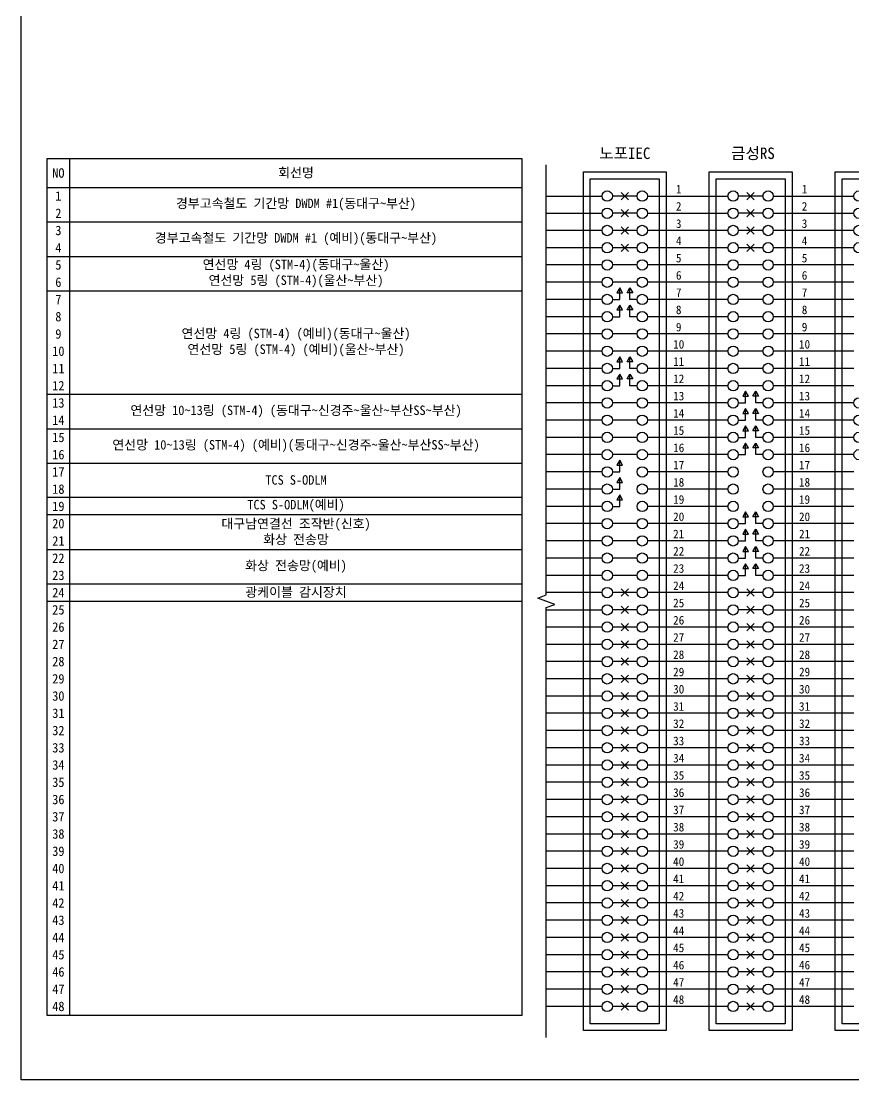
# Model space of a CAD drawing. Extents: x 10526 to 11696, y -1080 to -247.
# Drawn here: x 10526 to 10815.8, y -1079.9 to -711.6 of the extents above; entities that cross this region are included whole.
import ezdxf
from ezdxf.enums import TextEntityAlignment as Align

# ---------------------------------------------------------------- set-up
doc = ezdxf.new("R2010")
doc.units = 0
doc.header["$LTSCALE"] = 10
doc.header["$MEASUREMENT"] = 0
for name, color, linetype in [('TN-CABL', 4, 'Continuous'), ('TN-TABL', 3, 'Continuous'), ('TN-TEXT', 3, 'Continuous'), ('TT-MACL', 6, 'Continuous'), ('TT-TEXT', 2, 'Continuous'), ('TT-XXXX', 2, 'Continuous'), ('TX-PAPR', 2, 'Continuous')]:
    doc.layers.add(name, color=color, linetype=linetype)
doc.styles.get("Standard").update_dxf_attribs({"font": 'GulimChe.ttf'})

msp = doc.modelspace()

# ---------------------------------------------------------------- linework, layer by layer
at = {"layer": 'TN-CABL', "flags": 128}
for points in [[(10708.75, -772.41), (10728.17, -772.41)], [(10740.35, -772.41), (10731.76, -772.41)], [(10743.95, -772.41), (10771.97, -772.41)], [(10784.15, -772.41), (10775.56, -772.41)], [(10787.75, -772.41), (10815.77, -772.41)], [(10708.75, -778.41), (10728.17, -778.41)], [(10740.35, -778.41), (10731.76, -778.41)], [(10743.95, -778.41), (10771.97, -778.41)], [(10784.15, -778.41), (10775.56, -778.41)], [(10787.75, -778.41), (10815.77, -778.41)], [(10728.17, -784.41), (10708.75, -784.41)], [(10740.35, -784.41), (10731.76, -784.41)], [(10771.97, -784.41), (10743.95, -784.41)], [(10784.15, -784.41), (10775.56, -784.41)], [(10815.77, -784.41), (10787.75, -784.41)], [(10728.17, -790.41), (10708.75, -790.41)], [(10740.35, -790.41), (10731.76, -790.41)], [(10771.97, -790.41), (10743.95, -790.41)], [(10784.15, -790.41), (10775.56, -790.41)], [(10815.77, -790.41), (10787.75, -790.41)], [(10728.17, -796.41), (10708.75, -796.41)], [(10740.35, -796.41), (10731.76, -796.41)], [(10771.97, -796.41), (10743.95, -796.41)], [(10784.15, -796.41), (10775.56, -796.41)], [(10815.77, -796.41), (10787.75, -796.41)], [(10728.17, -802.41), (10708.75, -802.41)], [(10740.35, -802.41), (10731.76, -802.41)], [(10771.97, -802.41), (10743.95, -802.41)], [(10784.15, -802.41), (10775.56, -802.41)], [(10815.77, -802.41), (10787.75, -802.41)], [(10728.17, -808.41), (10708.75, -808.41)], [(10771.97, -808.41), (10743.95, -808.41)], [(10784.15, -808.41), (10775.56, -808.41)], [(10815.77, -808.41), (10787.75, -808.41)], [(10728.17, -814.41), (10708.75, -814.41)], [(10771.97, -814.41), (10743.95, -814.41)], [(10784.15, -814.41), (10775.56, -814.41)], [(10815.77, -814.41), (10787.75, -814.41)], [(10728.17, -820.41), (10708.75, -820.41)], [(10740.35, -820.41), (10731.76, -820.41)], [(10771.97, -820.41), (10743.95, -820.41)], [(10784.15, -820.41), (10775.56, -820.41)], [(10815.77, -820.41), (10787.75, -820.41)], [(10728.17, -826.41), (10708.75, -826.41)], [(10740.35, -826.41), (10731.76, -826.41)], [(10771.97, -826.41), (10743.95, -826.41)], [(10784.15, -826.41), (10775.56, -826.41)], [(10815.77, -826.41), (10787.75, -826.41)], [(10728.17, -832.41), (10708.75, -832.41)], [(10771.97, -832.41), (10743.95, -832.41)], [(10784.15, -832.41), (10775.56, -832.41)], [(10815.77, -832.41), (10787.75, -832.41)], [(10728.17, -838.41), (10708.75, -838.41)], [(10771.97, -838.41), (10743.95, -838.41)], [(10784.15, -838.41), (10775.56, -838.41)], [(10815.77, -838.41), (10787.75, -838.41)], [(10728.17, -844.41), (10708.75, -844.41)], [(10740.35, -844.41), (10731.76, -844.41)], [(10771.97, -844.41), (10743.95, -844.41)], [(10815.77, -844.41), (10787.75, -844.41)], [(10728.17, -850.41), (10708.75, -850.41)], [(10740.35, -850.41), (10731.76, -850.41)], [(10771.97, -850.41), (10743.95, -850.41)], [(10815.77, -850.41), (10787.75, -850.41)], [(10728.17, -856.41), (10708.75, -856.41)], [(10740.35, -856.41), (10731.76, -856.41)], [(10771.97, -856.41), (10743.95, -856.41)], [(10815.77, -856.41), (10787.75, -856.41)], [(10728.17, -862.41), (10708.75, -862.41)], [(10740.35, -862.41), (10731.76, -862.41)], [(10771.97, -862.41), (10743.95, -862.41)], [(10815.77, -862.41), (10787.75, -862.41)], [(10728.17, -868.41), (10708.75, -868.41)], [(10771.97, -868.41), (10743.95, -868.41)], [(10815.77, -868.41), (10787.75, -868.41)], [(10728.17, -874.41), (10708.75, -874.41)], [(10771.97, -874.41), (10743.95, -874.41)], [(10815.77, -874.41), (10787.75, -874.41)], [(10728.17, -880.41), (10708.75, -880.41)], [(10771.97, -880.41), (10743.95, -880.41)], [(10815.77, -880.41), (10787.75, -880.41)], [(10728.17, -886.41), (10708.75, -886.41)], [(10740.35, -886.41), (10731.76, -886.41)], [(10771.97, -886.41), (10743.95, -886.41)], [(10815.77, -886.41), (10787.75, -886.41)], [(10728.17, -892.41), (10708.75, -892.41)], [(10740.35, -892.41), (10731.76, -892.41)], [(10771.97, -892.41), (10743.95, -892.41)], [(10815.77, -892.41), (10787.75, -892.41)], [(10728.17, -898.41), (10708.75, -898.41)], [(10740.35, -898.41), (10731.76, -898.41)], [(10771.97, -898.41), (10743.95, -898.41)], [(10815.77, -898.41), (10787.75, -898.41)], [(10728.17, -904.41), (10708.75, -904.41)], [(10740.35, -904.41), (10731.76, -904.41)], [(10771.97, -904.41), (10743.95, -904.41)], [(10815.77, -904.41), (10787.75, -904.41)], [(10728.17, -910.41), (10708.75, -910.41)], [(10740.35, -910.41), (10731.76, -910.41)], [(10771.97, -910.41), (10743.95, -910.41)], [(10784.15, -910.41), (10775.56, -910.41)], [(10815.77, -910.41), (10787.75, -910.41)], [(10708.75, -916.41), (10728.17, -916.41)], [(10740.35, -916.41), (10731.76, -916.41)], [(10743.95, -916.41), (10771.97, -916.41)], [(10784.15, -916.41), (10775.56, -916.41)], [(10787.75, -916.41), (10815.77, -916.41)], [(10728.17, -922.41), (10708.75, -922.41)], [(10740.35, -922.41), (10731.76, -922.41)], [(10771.97, -922.41), (10743.95, -922.41)], [(10784.15, -922.41), (10775.56, -922.41)], [(10815.77, -922.41), (10787.75, -922.41)], [(10728.17, -928.41), (10708.75, -928.41)], [(10740.35, -928.41), (10731.76, -928.41)], [(10771.97, -928.41), (10743.95, -928.41)], [(10784.15, -928.41), (10775.56, -928.41)], [(10815.77, -928.41), (10787.75, -928.41)], [(10728.17, -934.41), (10708.75, -934.41)], [(10740.35, -934.41), (10731.76, -934.41)], [(10771.97, -934.41), (10743.95, -934.41)], [(10784.15, -934.41), (10775.56, -934.41)], [(10815.77, -934.41), (10787.75, -934.41)], [(10728.17, -940.41), (10708.75, -940.41)], [(10740.35, -940.41), (10731.76, -940.41)], [(10771.97, -940.41), (10743.95, -940.41)], [(10784.15, -940.41), (10775.56, -940.41)], [(10815.77, -940.41), (10787.75, -940.41)], [(10728.17, -946.41), (10708.75, -946.41)], [(10740.35, -946.41), (10731.76, -946.41)], [(10771.97, -946.41), (10743.95, -946.41)], [(10784.15, -946.41), (10775.56, -946.41)], [(10815.77, -946.41), (10787.75, -946.41)], [(10728.17, -952.41), (10708.75, -952.41)], [(10740.35, -952.41), (10731.76, -952.41)], [(10771.97, -952.41), (10743.95, -952.41)], [(10784.15, -952.41), (10775.56, -952.41)], [(10815.77, -952.41), (10787.75, -952.41)], [(10728.17, -958.41), (10708.75, -958.41)], [(10740.35, -958.41), (10731.76, -958.41)], [(10771.97, -958.41), (10743.95, -958.41)], [(10784.15, -958.41), (10775.56, -958.41)], [(10815.77, -958.41), (10787.75, -958.41)], [(10728.17, -964.41), (10708.75, -964.41)], [(10740.35, -964.41), (10731.76, -964.41)], [(10771.97, -964.41), (10743.95, -964.41)], [(10784.15, -964.41), (10775.56, -964.41)], [(10815.77, -964.41), (10787.75, -964.41)], [(10728.17, -970.41), (10708.75, -970.41)], [(10740.35, -970.41), (10731.76, -970.41)], [(10771.97, -970.41), (10743.95, -970.41)], [(10784.15, -970.41), (10775.56, -970.41)], [(10815.77, -970.41), (10787.75, -970.41)], [(10728.17, -976.41), (10708.75, -976.41)], [(10740.35, -976.41), (10731.76, -976.41)], [(10771.97, -976.41), (10743.95, -976.41)], [(10784.15, -976.41), (10775.56, -976.41)], [(10815.77, -976.41), (10787.75, -976.41)], [(10728.17, -982.41), (10708.75, -982.41)], [(10740.35, -982.41), (10731.76, -982.41)], [(10771.97, -982.41), (10743.95, -982.41)], [(10784.15, -982.41), (10775.56, -982.41)], [(10815.77, -982.41), (10787.75, -982.41)], [(10728.17, -988.41), (10708.75, -988.41)], [(10740.35, -988.41), (10731.76, -988.41)], [(10771.97, -988.41), (10743.95, -988.41)], [(10784.15, -988.41), (10775.56, -988.41)], [(10815.77, -988.41), (10787.75, -988.41)], [(10728.17, -994.41), (10708.75, -994.41)], [(10740.35, -994.41), (10731.76, -994.41)], [(10771.97, -994.41), (10743.95, -994.41)], [(10784.15, -994.41), (10775.56, -994.41)], [(10815.77, -994.41), (10787.75, -994.41)], [(10728.17, -1000.41), (10708.75, -1000.41)], [(10740.35, -1000.41), (10731.76, -1000.41)], [(10771.97, -1000.41), (10743.95, -1000.41)], [(10784.15, -1000.41), (10775.56, -1000.41)], [(10815.77, -1000.41), (10787.75, -1000.41)], [(10728.17, -1006.41), (10708.75, -1006.41)], [(10740.35, -1006.41), (10731.76, -1006.41)], [(10771.97, -1006.41), (10743.95, -1006.41)], [(10784.15, -1006.41), (10775.56, -1006.41)], [(10815.77, -1006.41), (10787.75, -1006.41)], [(10728.17, -1012.41), (10708.75, -1012.41)], [(10740.35, -1012.41), (10731.76, -1012.41)], [(10771.97, -1012.41), (10743.95, -1012.41)], [(10784.15, -1012.41), (10775.56, -1012.41)], [(10815.77, -1012.41), (10787.75, -1012.41)], [(10728.17, -1018.41), (10708.75, -1018.41)], [(10740.35, -1018.41), (10731.76, -1018.41)], [(10771.97, -1018.41), (10743.95, -1018.41)], [(10784.15, -1018.41), (10775.56, -1018.41)], [(10815.77, -1018.41), (10787.75, -1018.41)], [(10728.17, -1024.41), (10708.75, -1024.41)], [(10740.35, -1024.41), (10731.76, -1024.41)], [(10771.97, -1024.41), (10743.95, -1024.41)], [(10784.15, -1024.41), (10775.56, -1024.41)], [(10815.77, -1024.41), (10787.75, -1024.41)], [(10728.17, -1030.41), (10708.75, -1030.41)], [(10740.35, -1030.41), (10731.76, -1030.41)], [(10771.97, -1030.41), (10743.95, -1030.41)], [(10784.15, -1030.41), (10775.56, -1030.41)], [(10815.77, -1030.41), (10787.75, -1030.41)], [(10728.17, -1036.41), (10708.75, -1036.41)], [(10740.35, -1036.41), (10731.76, -1036.41)], [(10771.97, -1036.41), (10743.95, -1036.41)], [(10784.15, -1036.41), (10775.56, -1036.41)], [(10815.77, -1036.41), (10787.75, -1036.41)], [(10728.17, -1042.41), (10708.75, -1042.41)], [(10740.35, -1042.41), (10731.76, -1042.41)], [(10771.97, -1042.41), (10743.95, -1042.41)], [(10784.15, -1042.41), (10775.56, -1042.41)], [(10815.77, -1042.41), (10787.75, -1042.41)], [(10728.17, -1048.41), (10708.75, -1048.41)], [(10740.35, -1048.41), (10731.76, -1048.41)], [(10771.97, -1048.41), (10743.95, -1048.41)], [(10784.15, -1048.41), (10775.56, -1048.41)], [(10815.77, -1048.41), (10787.75, -1048.41)], [(10728.17, -1054.41), (10708.75, -1054.41)], [(10740.35, -1054.41), (10731.76, -1054.41)], [(10771.97, -1054.41), (10743.95, -1054.41)], [(10784.15, -1054.41), (10775.56, -1054.41)], [(10815.77, -1054.41), (10787.75, -1054.41)]]:
    msp.add_lwpolyline(points, dxfattribs=at)
at = {"layer": 'TN-CABL', "ltscale": 1.5}
for points in [[(10734.79, -771.14), (10737.33, -773.69)], [(10737.33, -771.14), (10734.79, -773.69)], [(10778.59, -771.14), (10781.13, -773.69)], [(10781.13, -771.14), (10778.59, -773.69)], [(10734.79, -777.14), (10737.33, -779.69)], [(10737.33, -777.14), (10734.79, -779.69)], [(10778.59, -777.14), (10781.13, -779.69)], [(10781.13, -777.14), (10778.59, -779.69)], [(10734.79, -783.14), (10737.33, -785.69)], [(10737.33, -783.14), (10734.79, -785.69)], [(10778.59, -783.14), (10781.13, -785.69)], [(10781.13, -783.14), (10778.59, -785.69)], [(10734.79, -789.14), (10737.33, -791.69)], [(10737.33, -789.14), (10734.79, -791.69)], [(10778.59, -789.14), (10781.13, -791.69)], [(10781.13, -789.14), (10778.59, -791.69)], [(10731.76, -808.41), (10734.28, -808.41), (10734.28, -804.36)], [(10740.35, -808.41), (10737.83, -808.41), (10737.83, -804.36)], [(10731.76, -814.41), (10734.28, -814.41), (10734.28, -810.36)], [(10740.35, -814.41), (10737.83, -814.41), (10737.83, -810.36)], [(10731.76, -832.41), (10734.28, -832.41), (10734.28, -828.36)], [(10740.35, -832.41), (10737.83, -832.41), (10737.83, -828.36)], [(10731.76, -838.41), (10734.28, -838.41), (10734.28, -834.36)], [(10740.35, -838.41), (10737.83, -838.41), (10737.83, -834.36)], [(10775.56, -844.41), (10778.08, -844.41), (10778.08, -840.36)], [(10784.15, -844.41), (10781.63, -844.41), (10781.63, -840.36)], [(10775.56, -850.41), (10778.08, -850.41), (10778.08, -846.36)], [(10784.15, -850.41), (10781.63, -850.41), (10781.63, -846.36)], [(10775.56, -856.41), (10778.08, -856.41), (10778.08, -852.36)], [(10784.15, -856.41), (10781.63, -856.41), (10781.63, -852.36)], [(10775.56, -862.41), (10778.08, -862.41), (10778.08, -858.36)], [(10784.15, -862.41), (10781.63, -862.41), (10781.63, -858.36)], [(10731.76, -868.41), (10734.28, -868.41), (10734.28, -864.36)], [(10731.76, -874.41), (10734.28, -874.41), (10734.28, -870.36)], [(10731.76, -880.41), (10734.28, -880.41), (10734.28, -876.36)], [(10775.56, -886.41), (10778.08, -886.41), (10778.08, -882.36)], [(10784.15, -886.41), (10781.63, -886.41), (10781.63, -882.36)], [(10775.56, -892.41), (10778.08, -892.41), (10778.08, -888.36)], [(10784.15, -892.41), (10781.63, -892.41), (10781.63, -888.36)], [(10775.56, -898.41), (10778.08, -898.41), (10778.08, -894.36)], [(10784.15, -898.41), (10781.63, -898.41), (10781.63, -894.36)], [(10775.56, -904.41), (10778.08, -904.41), (10778.08, -900.36)], [(10784.15, -904.41), (10781.63, -904.41), (10781.63, -900.36)], [(10734.79, -909.14), (10737.33, -911.69)], [(10737.33, -909.14), (10734.79, -911.69)], [(10778.59, -909.14), (10781.13, -911.69)], [(10781.13, -909.14), (10778.59, -911.69)], [(10734.79, -915.14), (10737.33, -917.69)], [(10737.33, -915.14), (10734.79, -917.69)], [(10778.59, -915.14), (10781.13, -917.69)], [(10781.13, -915.14), (10778.59, -917.69)], [(10734.79, -921.14), (10737.33, -923.69)], [(10737.33, -921.14), (10734.79, -923.69)], [(10778.59, -921.14), (10781.13, -923.69)], [(10781.13, -921.14), (10778.59, -923.69)], [(10734.79, -927.14), (10737.33, -929.69)], [(10737.33, -927.14), (10734.79, -929.69)], [(10778.59, -927.14), (10781.13, -929.69)], [(10781.13, -927.14), (10778.59, -929.69)], [(10734.79, -933.14), (10737.33, -935.69)], [(10737.33, -933.14), (10734.79, -935.69)], [(10778.59, -933.14), (10781.13, -935.69)], [(10781.13, -933.14), (10778.59, -935.69)], [(10734.79, -939.14), (10737.33, -941.69)], [(10737.33, -939.14), (10734.79, -941.69)], [(10778.59, -939.14), (10781.13, -941.69)], [(10781.13, -939.14), (10778.59, -941.69)], [(10734.79, -945.14), (10737.33, -947.69)], [(10737.33, -945.14), (10734.79, -947.69)], [(10778.59, -945.14), (10781.13, -947.69)], [(10781.13, -945.14), (10778.59, -947.69)], [(10734.79, -951.14), (10737.33, -953.69)], [(10737.33, -951.14), (10734.79, -953.69)], [(10778.59, -951.14), (10781.13, -953.69)], [(10781.13, -951.14), (10778.59, -953.69)], [(10734.79, -957.14), (10737.33, -959.69)], [(10737.33, -957.14), (10734.79, -959.69)], [(10778.59, -957.14), (10781.13, -959.69)], [(10781.13, -957.14), (10778.59, -959.69)], [(10734.79, -963.14), (10737.33, -965.69)], [(10737.33, -963.14), (10734.79, -965.69)], [(10778.59, -963.14), (10781.13, -965.69)], [(10781.13, -963.14), (10778.59, -965.69)], [(10734.79, -969.14), (10737.33, -971.69)], [(10737.33, -969.14), (10734.79, -971.69)], [(10778.59, -969.14), (10781.13, -971.69)], [(10781.13, -969.14), (10778.59, -971.69)], [(10734.79, -975.14), (10737.33, -977.69)], [(10737.33, -975.14), (10734.79, -977.69)], [(10778.59, -975.14), (10781.13, -977.69)], [(10781.13, -975.14), (10778.59, -977.69)], [(10734.79, -981.14), (10737.33, -983.69)], [(10737.33, -981.14), (10734.79, -983.69)], [(10778.59, -981.14), (10781.13, -983.69)], [(10781.13, -981.14), (10778.59, -983.69)], [(10734.79, -987.14), (10737.33, -989.69)], [(10737.33, -987.14), (10734.79, -989.69)], [(10778.59, -987.14), (10781.13, -989.69)], [(10781.13, -987.14), (10778.59, -989.69)], [(10734.79, -993.14), (10737.33, -995.69)], [(10737.33, -993.14), (10734.79, -995.69)], [(10778.59, -993.14), (10781.13, -995.69)], [(10781.13, -993.14), (10778.59, -995.69)], [(10734.79, -999.14), (10737.33, -1001.69)], [(10737.33, -999.14), (10734.79, -1001.69)], [(10778.59, -999.14), (10781.13, -1001.69)], [(10781.13, -999.14), (10778.59, -1001.69)], [(10734.79, -1005.14), (10737.33, -1007.69)], [(10737.33, -1005.14), (10734.79, -1007.69)], [(10778.59, -1005.14), (10781.13, -1007.69)], [(10781.13, -1005.14), (10778.59, -1007.69)], [(10734.79, -1011.14), (10737.33, -1013.69)], [(10737.33, -1011.14), (10734.79, -1013.69)], [(10778.59, -1011.14), (10781.13, -1013.69)], [(10781.13, -1011.14), (10778.59, -1013.69)], [(10734.79, -1017.14), (10737.33, -1019.69)], [(10737.33, -1017.14), (10734.79, -1019.69)], [(10778.59, -1017.14), (10781.13, -1019.69)], [(10781.13, -1017.14), (10778.59, -1019.69)], [(10734.79, -1023.14), (10737.33, -1025.69)], [(10737.33, -1023.14), (10734.79, -1025.69)], [(10778.59, -1023.14), (10781.13, -1025.69)], [(10781.13, -1023.14), (10778.59, -1025.69)], [(10734.79, -1029.14), (10737.33, -1031.69)], [(10737.33, -1029.14), (10734.79, -1031.69)], [(10778.59, -1029.14), (10781.13, -1031.69)], [(10781.13, -1029.14), (10778.59, -1031.69)], [(10734.79, -1035.14), (10737.33, -1037.69)], [(10737.33, -1035.14), (10734.79, -1037.69)], [(10778.59, -1035.14), (10781.13, -1037.69)], [(10781.13, -1035.14), (10778.59, -1037.69)], [(10734.79, -1041.14), (10737.33, -1043.69)], [(10737.33, -1041.14), (10734.79, -1043.69)], [(10778.59, -1041.14), (10781.13, -1043.69)], [(10781.13, -1041.14), (10778.59, -1043.69)], [(10734.79, -1047.14), (10737.33, -1049.69)], [(10737.33, -1047.14), (10734.79, -1049.69)], [(10778.59, -1047.14), (10781.13, -1049.69)], [(10781.13, -1047.14), (10778.59, -1049.69)], [(10734.79, -1053.14), (10737.33, -1055.69)], [(10737.33, -1053.14), (10734.79, -1055.69)], [(10778.59, -1053.14), (10781.13, -1055.69)], [(10781.13, -1053.14), (10778.59, -1055.69)]]:
    msp.add_lwpolyline(points, dxfattribs=at)
for points in [[(10734.28, -804.36), (10733.3, -806.07), (10735.27, -806.07)], [(10737.83, -804.36), (10738.82, -806.07), (10736.85, -806.07)], [(10734.28, -810.36), (10733.3, -812.07), (10735.27, -812.07)], [(10737.83, -810.36), (10738.82, -812.07), (10736.85, -812.07)], [(10734.28, -828.36), (10733.3, -830.07), (10735.27, -830.07)], [(10737.83, -828.36), (10738.82, -830.07), (10736.85, -830.07)], [(10734.28, -834.36), (10733.3, -836.07), (10735.27, -836.07)], [(10737.83, -834.36), (10738.82, -836.07), (10736.85, -836.07)], [(10778.08, -840.36), (10777.1, -842.07), (10779.07, -842.07)], [(10781.63, -840.36), (10782.62, -842.07), (10780.65, -842.07)], [(10778.08, -846.36), (10777.1, -848.07), (10779.07, -848.07)], [(10781.63, -846.36), (10782.62, -848.07), (10780.65, -848.07)], [(10778.08, -852.36), (10777.1, -854.07), (10779.07, -854.07)], [(10781.63, -852.36), (10782.62, -854.07), (10780.65, -854.07)], [(10778.08, -858.36), (10777.1, -860.07), (10779.07, -860.07)], [(10781.63, -858.36), (10782.62, -860.07), (10780.65, -860.07)], [(10734.28, -864.36), (10733.3, -866.07), (10735.27, -866.07)], [(10734.28, -870.36), (10733.3, -872.07), (10735.27, -872.07)], [(10734.28, -876.36), (10733.3, -878.07), (10735.27, -878.07)], [(10778.08, -882.36), (10777.1, -884.07), (10779.07, -884.07)], [(10781.63, -882.36), (10782.62, -884.07), (10780.65, -884.07)], [(10778.08, -888.36), (10777.1, -890.07), (10779.07, -890.07)], [(10781.63, -888.36), (10782.62, -890.07), (10780.65, -890.07)], [(10778.08, -894.36), (10777.1, -896.07), (10779.07, -896.07)], [(10781.63, -894.36), (10782.62, -896.07), (10780.65, -896.07)], [(10778.08, -900.36), (10777.1, -902.07), (10779.07, -902.07)], [(10781.63, -900.36), (10782.62, -902.07), (10780.65, -902.07)]]:
    msp.add_lwpolyline(points, close=True, dxfattribs=at)
at = {"layer": 'TN-TABL'}
for points in [[(10721.66, -764.01), (10750.46, -764.01), (10750.46, -1062.81), (10721.66, -1062.81)], [(10765.46, -764.01), (10794.26, -764.01), (10794.26, -1062.81), (10765.46, -1062.81)], [(10809.26, -764.01), (10838.06, -764.01), (10838.06, -1062.81), (10809.26, -1062.81)], [(10724.06, -766.41), (10748.06, -766.41), (10748.06, -1060.41), (10724.06, -1060.41)], [(10767.86, -766.41), (10791.86, -766.41), (10791.86, -1060.41), (10767.86, -1060.41)], [(10811.66, -766.41), (10835.66, -766.41), (10835.66, -1060.41), (10811.66, -1060.41)]]:
    msp.add_lwpolyline(points, close=True, dxfattribs=at)
at = {"layer": 'TN-TABL', "ltscale": 0.6}
for centre in [(10729.97, -772.41), (10742.15, -772.41), (10773.77, -772.41), (10785.95, -772.41), (10817.57, -772.41), (10729.97, -778.41), (10742.15, -778.41), (10773.77, -778.41), (10785.95, -778.41), (10817.57, -778.41), (10729.97, -784.41), (10742.15, -784.41), (10773.77, -784.41), (10785.95, -784.41), (10817.57, -784.41), (10729.97, -790.41), (10742.15, -790.41), (10773.77, -790.41), (10785.95, -790.41), (10817.57, -790.41), (10729.97, -796.41), (10742.15, -796.41), (10773.77, -796.41), (10785.95, -796.41), (10729.97, -802.41), (10742.15, -802.41), (10773.77, -802.41), (10785.95, -802.41), (10729.97, -808.41), (10742.15, -808.41), (10773.77, -808.41), (10785.95, -808.41), (10729.97, -814.41), (10742.15, -814.41), (10773.77, -814.41), (10785.95, -814.41), (10729.97, -820.41), (10742.15, -820.41), (10773.77, -820.41), (10785.95, -820.41), (10729.97, -826.41), (10742.15, -826.41), (10773.77, -826.41), (10785.95, -826.41), (10729.97, -832.41), (10742.15, -832.41), (10773.77, -832.41), (10785.95, -832.41), (10729.97, -838.41), (10742.15, -838.41), (10773.77, -838.41), (10785.95, -838.41), (10729.97, -844.41), (10742.15, -844.41), (10773.77, -844.41), (10785.95, -844.41), (10817.57, -844.41), (10729.97, -850.41), (10742.15, -850.41), (10773.77, -850.41), (10785.95, -850.41), (10817.57, -850.41), (10729.97, -856.41), (10742.15, -856.41), (10773.77, -856.41), (10785.95, -856.41), (10817.57, -856.41), (10729.97, -862.41), (10742.15, -862.41), (10773.77, -862.41), (10785.95, -862.41), (10817.57, -862.41), (10729.97, -868.41), (10742.15, -868.41), (10773.77, -868.41), (10785.95, -868.41), (10729.97, -874.41), (10742.15, -874.41), (10773.77, -874.41), (10785.95, -874.41), (10729.97, -880.41), (10742.15, -880.41), (10773.77, -880.41), (10785.95, -880.41), (10729.97, -886.41), (10742.15, -886.41), (10773.77, -886.41), (10785.95, -886.41), (10729.97, -892.41), (10742.15, -892.41), (10773.77, -892.41), (10785.95, -892.41), (10729.97, -898.41), (10742.15, -898.41), (10773.77, -898.41), (10785.95, -898.41), (10729.97, -904.41), (10742.15, -904.41), (10773.77, -904.41), (10785.95, -904.41), (10729.97, -910.41), (10742.15, -910.41), (10773.77, -910.41), (10785.95, -910.41), (10729.97, -916.41), (10742.15, -916.41), (10773.77, -916.41), (10785.95, -916.41), (10729.97, -922.41), (10742.15, -922.41), (10773.77, -922.41), (10785.95, -922.41), (10729.97, -928.41), (10742.15, -928.41), (10773.77, -928.41), (10785.95, -928.41), (10729.97, -934.41), (10742.15, -934.41), (10773.77, -934.41), (10785.95, -934.41), (10729.97, -940.41), (10742.15, -940.41), (10773.77, -940.41), (10785.95, -940.41), (10729.97, -946.41), (10742.15, -946.41), (10773.77, -946.41), (10785.95, -946.41), (10729.97, -952.41), (10742.15, -952.41), (10773.77, -952.41), (10785.95, -952.41), (10729.97, -958.41), (10742.15, -958.41), (10773.77, -958.41), (10785.95, -958.41), (10729.97, -964.41), (10742.15, -964.41), (10773.77, -964.41), (10785.95, -964.41), (10729.97, -970.41), (10742.15, -970.41), (10773.77, -970.41), (10785.95, -970.41), (10729.97, -976.41), (10742.15, -976.41), (10773.77, -976.41), (10785.95, -976.41), (10729.97, -982.41), (10742.15, -982.41), (10773.77, -982.41), (10785.95, -982.41), (10729.97, -988.41), (10742.15, -988.41), (10773.77, -988.41), (10785.95, -988.41), (10729.97, -994.41), (10742.15, -994.41), (10773.77, -994.41), (10785.95, -994.41), (10729.97, -1000.41), (10742.15, -1000.41), (10773.77, -1000.41), (10785.95, -1000.41), (10729.97, -1006.41), (10742.15, -1006.41), (10773.77, -1006.41), (10785.95, -1006.41), (10729.97, -1012.41), (10742.15, -1012.41), (10773.77, -1012.41), (10785.95, -1012.41), (10729.97, -1018.41), (10742.15, -1018.41), (10773.77, -1018.41), (10785.95, -1018.41), (10729.97, -1024.41), (10742.15, -1024.41), (10773.77, -1024.41), (10785.95, -1024.41), (10729.97, -1030.41), (10742.15, -1030.41), (10773.77, -1030.41), (10785.95, -1030.41), (10729.97, -1036.41), (10742.15, -1036.41), (10773.77, -1036.41), (10785.95, -1036.41), (10729.97, -1042.41), (10742.15, -1042.41), (10773.77, -1042.41), (10785.95, -1042.41), (10729.97, -1048.41), (10742.15, -1048.41), (10773.77, -1048.41), (10785.95, -1048.41), (10729.97, -1054.41), (10742.15, -1054.41), (10773.77, -1054.41), (10785.95, -1054.41)]:
    msp.add_circle(centre, 1.8, dxfattribs=at)
at = {"layer": 'TT-MACL', "linetype": 'Continuous'}
msp.add_lwpolyline([(10708.75, -1065.26), (10708.75, -915.59), (10711.75, -914.5), (10705.76, -912.32), (10708.75, -911.23), (10708.75, -761.57)], dxfattribs=at)
at = {"layer": 'TT-XXXX'}
for p, q in [((10542.94, -1057.41), (10542.94, -759.45)), ((10534.94, -769.41), (10700.34, -769.41)), ((10542.94, -1057.41), (10542.94, -769.41)), ((10534.94, -781.41), (10700.34, -781.41)), ((10534.94, -793.41), (10700.34, -793.41)), ((10534.94, -805.41), (10700.34, -805.41)), ((10534.94, -841.41), (10700.34, -841.41)), ((10534.94, -853.41), (10700.34, -853.41)), ((10534.94, -865.41), (10700.34, -865.41)), ((10534.94, -877.24), (10700.34, -877.24)), ((10534.94, -883.24), (10700.34, -883.24)), ((10534.94, -895.41), (10700.34, -895.41)), ((10534.94, -907.41), (10700.34, -907.41)), ((10534.94, -913.41), (10700.34, -913.41))]:
    msp.add_line(p, q, dxfattribs=at)
msp.add_lwpolyline([(10534.94, -1057.41), (10700.34, -1057.41), (10700.34, -759.45), (10534.94, -759.45), (10534.94, -1057.41)], close=True, dxfattribs=at)
at = {"layer": 'TX-PAPR'}
msp.add_lwpolyline([(11696.11, -1079.94), (10525.99, -1079.94), (10525.99, -321.42), (11696.11, -321.42)], close=True, dxfattribs=at)

# ---------------------------------------------------------------- texts
at = {"layer": 'TN-TEXT'}
for s, p in [('금성RS', (10780.65, -759.54)), ('노포IEC', (10736.06, -759.54))]:
    msp.add_text(s, height=4, dxfattribs=at).set_placement(p, align=Align.CENTER)
for s, p in [('1', (10754.82, -770.01)), ('1', (10798.62, -770.01)), ('2', (10754.82, -776.01)), ('2', (10798.62, -776.01)), ('3', (10754.82, -782.01)), ('3', (10798.62, -782.01)), ('4', (10754.82, -788.01)), ('4', (10798.62, -788.01)), ('5', (10754.82, -794.01)), ('5', (10798.62, -794.01)), ('6', (10754.82, -800.01)), ('6', (10798.62, -800.01)), ('7', (10754.82, -806.01)), ('7', (10798.62, -806.01)), ('8', (10754.82, -812.01)), ('8', (10798.62, -812.01)), ('9', (10754.82, -818.01)), ('9', (10798.62, -818.01)), ('10', (10754.82, -824.01)), ('10', (10798.62, -824.01)), ('11', (10754.82, -830.01)), ('11', (10798.62, -830.01)), ('12', (10754.82, -836.01)), ('12', (10798.62, -836.01)), ('13', (10754.82, -842.01)), ('13', (10798.62, -842.01)), ('14', (10754.82, -848.01)), ('14', (10798.62, -848.01)), ('15', (10754.82, -854.01)), ('15', (10798.62, -854.01)), ('16', (10754.82, -860.01)), ('16', (10798.62, -860.01)), ('17', (10754.82, -866.01)), ('17', (10798.62, -866.01)), ('18', (10754.82, -872.01)), ('18', (10798.62, -872.01)), ('19', (10754.82, -878.01)), ('19', (10798.62, -878.01)), ('20', (10754.82, -884.01)), ('20', (10798.62, -884.01)), ('21', (10754.82, -890.01)), ('21', (10798.62, -890.01)), ('22', (10754.82, -896.01)), ('22', (10798.62, -896.01)), ('23', (10754.82, -902.01)), ('23', (10798.62, -902.01)), ('24', (10754.82, -908.01)), ('24', (10798.62, -908.01)), ('25', (10754.82, -914.01)), ('25', (10798.62, -914.01)), ('26', (10754.82, -920.01)), ('26', (10798.62, -920.01)), ('27', (10754.82, -926.01)), ('27', (10798.62, -926.01)), ('28', (10754.82, -932.01)), ('28', (10798.62, -932.01)), ('29', (10754.82, -938.01)), ('29', (10798.62, -938.01)), ('30', (10754.82, -944.01)), ('30', (10798.62, -944.01)), ('31', (10754.82, -950.01)), ('31', (10798.62, -950.01)), ('32', (10754.82, -956.01)), ('32', (10798.62, -956.01)), ('33', (10754.82, -962.01)), ('33', (10798.62, -962.01)), ('34', (10754.82, -968.01)), ('34', (10798.62, -968.01)), ('35', (10754.82, -974.01)), ('35', (10798.62, -974.01)), ('36', (10754.82, -980.01)), ('36', (10798.62, -980.01)), ('37', (10754.82, -986.01)), ('37', (10798.62, -986.01)), ('38', (10754.82, -992.01)), ('38', (10798.62, -992.01)), ('39', (10754.82, -998.01)), ('39', (10798.62, -998.01)), ('40', (10754.82, -1004.01)), ('40', (10798.62, -1004.01)), ('41', (10754.82, -1010.01)), ('41', (10798.62, -1010.01)), ('42', (10754.82, -1016.01)), ('42', (10798.62, -1016.01)), ('43', (10754.82, -1022.01)), ('43', (10798.62, -1022.01)), ('44', (10754.82, -1028.01)), ('44', (10798.62, -1028.01)), ('45', (10754.82, -1034.01)), ('45', (10798.62, -1034.01)), ('46', (10754.82, -1040.01)), ('46', (10798.62, -1040.01)), ('47', (10754.82, -1046.01)), ('47', (10798.62, -1046.01)), ('48', (10754.82, -1052.01)), ('48', (10798.62, -1052.01))]:
    msp.add_text(s, height=3, dxfattribs=at).set_placement(p, align=Align.MIDDLE_CENTER)
at = {"layer": 'TT-TEXT'}
for s, p in [('1', (10538.94, -772.41)), ('2', (10538.94, -778.41)), ('3', (10538.94, -784.41)), ('4', (10538.94, -790.41)), ('5', (10538.94, -796.41)), ('6', (10538.94, -802.41)), ('7', (10538.94, -808.41)), ('8', (10538.94, -814.41)), ('9', (10538.94, -820.41)), ('10', (10538.94, -826.41)), ('11', (10538.94, -832.41)), ('12', (10538.94, -838.41)), ('13', (10538.94, -844.41)), ('14', (10538.94, -850.41)), ('15', (10538.94, -856.41)), ('16', (10538.94, -862.41)), ('17', (10538.94, -868.41)), ('18', (10538.94, -874.41)), ('19', (10538.94, -880.41)), ('20', (10538.94, -886.41)), ('21', (10538.94, -892.41)), ('22', (10538.94, -898.41)), ('23', (10538.94, -904.41)), ('24', (10538.94, -910.41)), ('25', (10538.94, -916.41)), ('26', (10538.94, -922.41)), ('27', (10538.94, -928.41)), ('28', (10538.94, -934.41)), ('29', (10538.94, -940.41)), ('30', (10538.94, -946.41)), ('31', (10538.94, -952.41)), ('32', (10538.94, -958.41)), ('33', (10538.94, -964.41)), ('34', (10538.94, -970.41)), ('35', (10538.94, -976.41)), ('36', (10538.94, -982.41)), ('37', (10538.94, -988.41)), ('38', (10538.94, -994.41)), ('39', (10538.94, -1000.41)), ('40', (10538.94, -1006.41)), ('41', (10538.94, -1012.41)), ('42', (10538.94, -1018.41)), ('43', (10538.94, -1024.41)), ('44', (10538.94, -1030.41)), ('45', (10538.94, -1036.41)), ('46', (10538.94, -1042.41)), ('47', (10538.94, -1048.41)), ('48', (10538.94, -1054.41))]:
    msp.add_text(s, height=3.3, dxfattribs=at).set_placement(p, align=Align.MIDDLE)
at = {"layer": 'TT-TEXT', "char_height": 3.3, "attachment_point": 5}
for s, insert, width in [('회선명', (10621.64, -764.43), 157.4), ('NO', (10538.94, -764.43), 8), ('경부고속철도 기간망 DWDM #1(동대구~부산)', (10621.64, -775.41), 157.4), ('경부고속철도 기간망 DWDM #1 (예비)(동대구~부산)', (10621.64, -787.41), 157.4), ('연선망 4링 (STM-4)(동대구~울산)\\P연선망 5링 (STM-4)(울산~부산)', (10621.64, -799.41), 157.4), ('연선망 4링 (STM-4) (예비)(동대구~울산)\\P연선망 5링 (STM-4) (예비)(울산~부산)', (10621.64, -823.41), 157.4), ('연선망 10~13링 (STM-4) (동대구~신경주~울산~부산SS~부산)', (10621.64, -847.41), 157.4), ('연선망 10~13링 (STM-4) (예비)(동대구~신경주~울산~부산SS~부산)', (10621.64, -859.41), 157.4), ('TCS S-ODLM', (10621.64, -871.24), 157.4), ('TCS S-ODLM(예비)', (10621.64, -880.24), 157.4), ('대구남연결선 조작반(신호)\\P화상 전송망', (10621.64, -889.33), 157.4), ('화상 전송망(예비)', (10621.64, -901.41), 157.4), ('광케이블 감시장치', (10621.64, -910.41), 157.4)]:
    msp.add_mtext(s, dxfattribs=dict(at, insert=insert, width=width))

doc.saveas('drawing.dxf')
